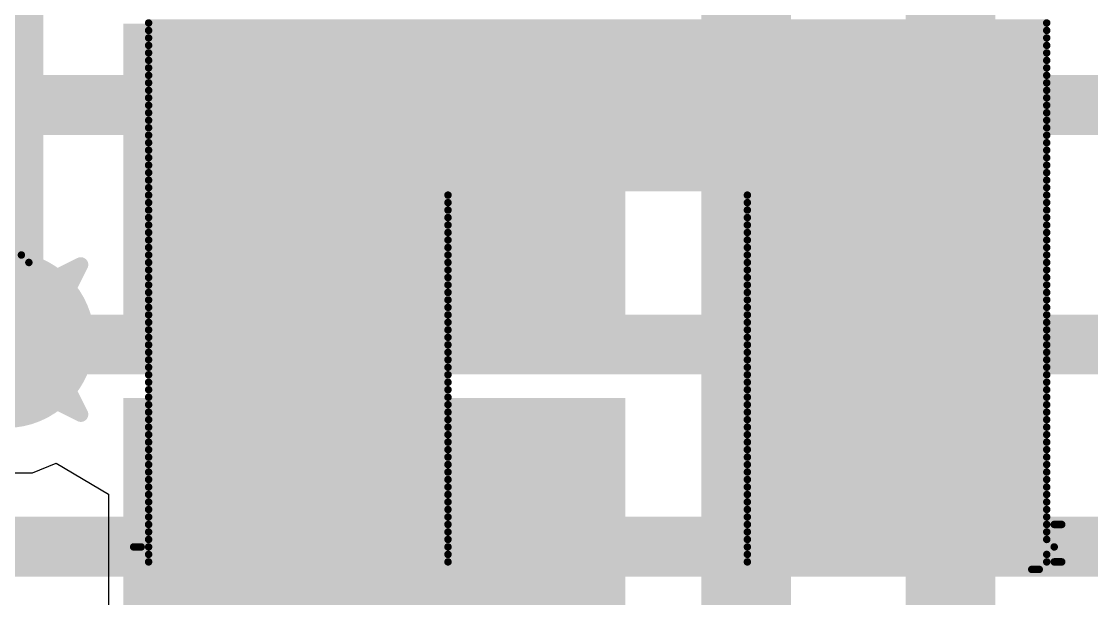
# Model space of a CAD drawing. Header units: inches. Extents: x -5 to 247, y -53 to 67.
# Drawn here: x 22.413 to 26.045, y -18.846 to -16.887 of the extents above; entities that cross this region are included whole.
import ezdxf

# ---------------------------------------------------------------- set-up
doc = ezdxf.new("R2010")
doc.units = ezdxf.units.IN
for name, color, linetype in [('Bottom Layer', 5, 'Continuous'), ('Bottom Overlay', 54, 'Continuous'), ('Drill Drawing', 1, 'Continuous'), ('Top Layer', 1, 'Continuous'), ('Top Paste', 8, 'Continuous'), ('Top Solder', 216, 'Continuous'), ('Via Holes', 16, 'Continuous')]:
    doc.layers.add(name, color=color, linetype=linetype)

# ---------------------------------------------------------------- blocks, each defined once
blk = doc.blocks.new('38_SMD_M______72')
at = {"layer": 'Top Layer'}
for points in [[(0.19, -9.63), (0.19, -8.13), (1.09, -8.13), (1.09, -9.63)], [(1.46, -9.63), (1.46, -8.13), (2.36, -8.13), (2.36, -9.63)]]:
    blk.add_hatch(color=1, dxfattribs=at).paths.add_polyline_path(points)
at = {"layer": 'Top Paste'}
for points in [[(0.19, -9.63), (0.19, -8.13), (1.09, -8.13), (1.09, -9.63)], [(1.46, -9.63), (1.46, -8.13), (2.36, -8.13), (2.36, -9.63)]]:
    blk.add_hatch(color=8, dxfattribs=at).paths.add_polyline_path(points)
at = {"layer": 'Top Solder'}
for points in [[(0.0884, -9.7316), (0.0884, -8.0284), (1.1916, -8.0284), (1.1916, -9.7316)], [(1.3584, -9.7316), (1.3584, -8.0284), (2.4616, -8.0284), (2.4616, -9.7316)]]:
    blk.add_hatch(color=216, dxfattribs=at).paths.add_polyline_path(points)

msp = doc.modelspace()

# ---------------------------------------------------------------- hatches: boundary and pattern name
at = {"layer": 'Bottom Layer'}
h = msp.add_hatch(color=5, dxfattribs=at)
edge = h.paths.add_edge_path()
edge.add_arc((22.3607, -17.9665), 0.3, 0, 360)
at = {"layer": 'Top Layer'}
h = msp.add_hatch(color=1, dxfattribs=at)
edge = h.paths.add_edge_path()
edge.add_arc((22.3607, -17.9665), 0.3, 0, 360)
at = {"layer": 'Via Holes'}
h = msp.add_hatch(color=7, dxfattribs=at)
edge = h.paths.add_edge_path()
edge.add_arc((22.3607, -17.9665), 0.15, 0, 360)

# ---------------------------------------------------------------- linework, layer by layer
at = {"layer": 'Bottom Layer'}
for points in [[(21.2598, -17.1707, 0.2032, 0.2032, 0), (26.9503, -17.1707, 0.2032, 0.2032, 0)], [(22.3607, -17.9665, 0.2032, 0.2032, 0), (22.3774, -17.9832, 0.2032, 0.2032, 0)], [(22.3774, -17.9832, 0.2032, 0.2032, 0), (27.0817, -17.9832, 0.2032, 0.2032, 0)], [(20.8785, -18.669, 0.2032, 0.2032, 0), (27.3733, -18.669, 0.2032, 0.2032, 0)]]:
    msp.add_lwpolyline(points, format="xyseb", dxfattribs=at)
for points in [[(22.3099, -17.9665, 0.1016, 0.1016, 1), (22.4115, -17.9665, 0.1016, 0.1016, 1)], [(22.3266, -17.9832, 0.1016, 0.1016, 1), (22.4282, -17.9832, 0.1016, 0.1016, 1)], [(22.3266, -17.9832, 0.1016, 0.1016, 1), (22.4282, -17.9832, 0.1016, 0.1016, 1)]]:
    msp.add_lwpolyline(points, format="xyseb", close=True, dxfattribs=at)
at = {"layer": 'Bottom Overlay'}
for points in [[(22.8449, -16.8922, 0.0254, 0.0254, 0), (25.8929, -16.8922, 0.0254, 0.0254, 0)], [(22.8449, -16.9176, 0.0254, 0.0254, 0), (25.8929, -16.9176, 0.0254, 0.0254, 0)], [(22.8449, -16.943, 0.0254, 0.0254, 0), (25.8929, -16.943, 0.0254, 0.0254, 0)], [(22.8449, -16.9684, 0.0254, 0.0254, 0), (25.8929, -16.9684, 0.0254, 0.0254, 0)], [(22.8449, -16.9938, 0.0254, 0.0254, 0), (25.8929, -16.9938, 0.0254, 0.0254, 0)], [(22.8449, -17.0192, 0.0254, 0.0254, 0), (25.8929, -17.0192, 0.0254, 0.0254, 0)], [(22.8449, -17.0446, 0.0254, 0.0254, 0), (25.8929, -17.0446, 0.0254, 0.0254, 0)], [(22.8449, -17.07, 0.0254, 0.0254, 0), (25.8929, -17.07, 0.0254, 0.0254, 0)], [(22.8449, -17.0954, 0.0254, 0.0254, 0), (25.8929, -17.0954, 0.0254, 0.0254, 0)], [(22.8449, -17.1208, 0.0254, 0.0254, 0), (25.8929, -17.1208, 0.0254, 0.0254, 0)], [(22.8449, -17.1462, 0.0254, 0.0254, 0), (25.8929, -17.1462, 0.0254, 0.0254, 0)], [(22.8449, -17.1716, 0.0254, 0.0254, 0), (25.8929, -17.1716, 0.0254, 0.0254, 0)], [(22.8449, -17.197, 0.0254, 0.0254, 0), (25.8929, -17.197, 0.0254, 0.0254, 0)], [(22.8449, -17.2224, 0.0254, 0.0254, 0), (25.8929, -17.2224, 0.0254, 0.0254, 0)], [(22.8449, -17.2478, 0.0254, 0.0254, 0), (25.8929, -17.2478, 0.0254, 0.0254, 0)], [(22.8449, -17.2732, 0.0254, 0.0254, 0), (25.8929, -17.2732, 0.0254, 0.0254, 0)], [(22.8449, -17.2986, 0.0254, 0.0254, 0), (25.8929, -17.2986, 0.0254, 0.0254, 0)], [(22.8449, -17.324, 0.0254, 0.0254, 0), (25.8929, -17.324, 0.0254, 0.0254, 0)], [(22.8449, -17.3494, 0.0254, 0.0254, 0), (25.8929, -17.3494, 0.0254, 0.0254, 0)], [(22.8449, -17.3748, 0.0254, 0.0254, 0), (25.8929, -17.3748, 0.0254, 0.0254, 0)], [(22.8449, -17.4002, 0.0254, 0.0254, 0), (25.8929, -17.4002, 0.0254, 0.0254, 0)], [(22.8449, -17.4256, 0.0254, 0.0254, 0), (25.8929, -17.4256, 0.0254, 0.0254, 0)], [(22.8449, -17.451, 0.0254, 0.0254, 0), (25.8929, -17.451, 0.0254, 0.0254, 0)], [(22.8449, -17.4764, 0.0254, 0.0254, 0), (23.8609, -17.4764, 0.0254, 0.0254, 0)], [(24.8769, -17.4764, 0.0254, 0.0254, 0), (25.8929, -17.4764, 0.0254, 0.0254, 0)], [(22.8449, -17.5018, 0.0254, 0.0254, 0), (23.8609, -17.5018, 0.0254, 0.0254, 0)], [(24.8769, -17.5018, 0.0254, 0.0254, 0), (25.8929, -17.5018, 0.0254, 0.0254, 0)], [(22.8449, -17.5272, 0.0254, 0.0254, 0), (23.8609, -17.5272, 0.0254, 0.0254, 0)], [(22.8449, -17.5526, 0.0254, 0.0254, 0), (23.8609, -17.5526, 0.0254, 0.0254, 0)], [(24.8769, -17.5272, 0.0254, 0.0254, 0), (25.8929, -17.5272, 0.0254, 0.0254, 0)], [(24.8769, -17.5526, 0.0254, 0.0254, 0), (25.8929, -17.5526, 0.0254, 0.0254, 0)], [(22.8449, -17.578, 0.0254, 0.0254, 0), (23.8609, -17.578, 0.0254, 0.0254, 0)], [(24.8769, -17.578, 0.0254, 0.0254, 0), (25.8929, -17.578, 0.0254, 0.0254, 0)], [(22.8449, -17.6034, 0.0254, 0.0254, 0), (23.8609, -17.6034, 0.0254, 0.0254, 0)], [(24.8769, -17.6034, 0.0254, 0.0254, 0), (25.8929, -17.6034, 0.0254, 0.0254, 0)], [(22.8449, -17.6288, 0.0254, 0.0254, 0), (23.8609, -17.6288, 0.0254, 0.0254, 0)], [(22.8449, -17.6542, 0.0254, 0.0254, 0), (23.8609, -17.6542, 0.0254, 0.0254, 0)], [(24.8769, -17.6288, 0.0254, 0.0254, 0), (25.8929, -17.6288, 0.0254, 0.0254, 0)], [(24.8769, -17.6542, 0.0254, 0.0254, 0), (25.8929, -17.6542, 0.0254, 0.0254, 0)], [(21.4479, -17.6796, 0.0254, 0.0254, 0), (22.4131, -17.6796, 0.0254, 0.0254, 0)], [(22.8449, -17.6796, 0.0254, 0.0254, 0), (23.8609, -17.6796, 0.0254, 0.0254, 0)], [(24.8769, -17.6796, 0.0254, 0.0254, 0), (25.8929, -17.6796, 0.0254, 0.0254, 0)], [(21.4479, -17.705, 0.0254, 0.0254, 0), (22.4385, -17.705, 0.0254, 0.0254, 0)], [(22.8449, -17.705, 0.0254, 0.0254, 0), (23.8609, -17.705, 0.0254, 0.0254, 0)], [(22.8449, -17.7304, 0.0254, 0.0254, 0), (23.8609, -17.7304, 0.0254, 0.0254, 0)], [(24.8769, -17.705, 0.0254, 0.0254, 0), (25.8929, -17.705, 0.0254, 0.0254, 0)], [(24.8769, -17.7304, 0.0254, 0.0254, 0), (25.8929, -17.7304, 0.0254, 0.0254, 0)], [(22.8449, -17.7558, 0.0254, 0.0254, 0), (23.8609, -17.7558, 0.0254, 0.0254, 0)], [(24.8769, -17.7558, 0.0254, 0.0254, 0), (25.8929, -17.7558, 0.0254, 0.0254, 0)], [(22.8449, -17.7812, 0.0254, 0.0254, 0), (23.8609, -17.7812, 0.0254, 0.0254, 0)], [(22.8449, -17.8066, 0.0254, 0.0254, 0), (23.8609, -17.8066, 0.0254, 0.0254, 0)], [(24.8769, -17.7812, 0.0254, 0.0254, 0), (25.8929, -17.7812, 0.0254, 0.0254, 0)], [(24.8769, -17.8066, 0.0254, 0.0254, 0), (25.8929, -17.8066, 0.0254, 0.0254, 0)], [(22.8449, -17.832, 0.0254, 0.0254, 0), (23.8609, -17.832, 0.0254, 0.0254, 0)], [(24.8769, -17.832, 0.0254, 0.0254, 0), (25.8929, -17.832, 0.0254, 0.0254, 0)], [(22.8449, -17.8574, 0.0254, 0.0254, 0), (23.8609, -17.8574, 0.0254, 0.0254, 0)], [(24.8769, -17.8574, 0.0254, 0.0254, 0), (25.8929, -17.8574, 0.0254, 0.0254, 0)], [(22.8449, -17.8828, 0.0254, 0.0254, 0), (23.8609, -17.8828, 0.0254, 0.0254, 0)], [(22.8449, -17.9082, 0.0254, 0.0254, 0), (23.8609, -17.9082, 0.0254, 0.0254, 0)], [(24.8769, -17.8828, 0.0254, 0.0254, 0), (25.8929, -17.8828, 0.0254, 0.0254, 0)], [(24.8769, -17.9082, 0.0254, 0.0254, 0), (25.8929, -17.9082, 0.0254, 0.0254, 0)], [(22.8449, -17.9336, 0.0254, 0.0254, 0), (23.8609, -17.9336, 0.0254, 0.0254, 0)], [(24.8769, -17.9336, 0.0254, 0.0254, 0), (25.8929, -17.9336, 0.0254, 0.0254, 0)], [(22.8449, -17.959, 0.0254, 0.0254, 0), (23.8609, -17.959, 0.0254, 0.0254, 0)], [(22.8449, -17.9844, 0.0254, 0.0254, 0), (23.8609, -17.9844, 0.0254, 0.0254, 0)], [(24.8769, -17.959, 0.0254, 0.0254, 0), (25.8929, -17.959, 0.0254, 0.0254, 0)], [(24.8769, -17.9844, 0.0254, 0.0254, 0), (25.8929, -17.9844, 0.0254, 0.0254, 0)], [(22.8449, -18.0098, 0.0254, 0.0254, 0), (23.8609, -18.0098, 0.0254, 0.0254, 0)], [(24.8769, -18.0098, 0.0254, 0.0254, 0), (25.8929, -18.0098, 0.0254, 0.0254, 0)], [(22.8449, -18.0352, 0.0254, 0.0254, 0), (23.8609, -18.0352, 0.0254, 0.0254, 0)], [(22.8449, -18.0606, 0.0254, 0.0254, 0), (23.8609, -18.0606, 0.0254, 0.0254, 0)], [(24.8769, -18.0352, 0.0254, 0.0254, 0), (25.8929, -18.0352, 0.0254, 0.0254, 0)], [(24.8769, -18.0606, 0.0254, 0.0254, 0), (25.8929, -18.0606, 0.0254, 0.0254, 0)], [(22.8449, -18.086, 0.0254, 0.0254, 0), (23.8609, -18.086, 0.0254, 0.0254, 0)], [(24.8769, -18.086, 0.0254, 0.0254, 0), (25.8929, -18.086, 0.0254, 0.0254, 0)], [(22.8449, -18.1114, 0.0254, 0.0254, 0), (23.8609, -18.1114, 0.0254, 0.0254, 0)], [(24.8769, -18.1114, 0.0254, 0.0254, 0), (25.8929, -18.1114, 0.0254, 0.0254, 0)], [(22.8449, -18.1368, 0.0254, 0.0254, 0), (23.8609, -18.1368, 0.0254, 0.0254, 0)], [(22.8449, -18.1622, 0.0254, 0.0254, 0), (23.8609, -18.1622, 0.0254, 0.0254, 0)], [(24.8769, -18.1368, 0.0254, 0.0254, 0), (25.8929, -18.1368, 0.0254, 0.0254, 0)], [(24.8769, -18.1622, 0.0254, 0.0254, 0), (25.8929, -18.1622, 0.0254, 0.0254, 0)], [(22.8449, -18.1876, 0.0254, 0.0254, 0), (23.8609, -18.1876, 0.0254, 0.0254, 0)], [(24.8769, -18.1876, 0.0254, 0.0254, 0), (25.8929, -18.1876, 0.0254, 0.0254, 0)], [(22.8449, -18.213, 0.0254, 0.0254, 0), (23.8609, -18.213, 0.0254, 0.0254, 0)], [(22.8449, -18.2384, 0.0254, 0.0254, 0), (23.8609, -18.2384, 0.0254, 0.0254, 0)], [(24.8769, -18.213, 0.0254, 0.0254, 0), (25.8929, -18.213, 0.0254, 0.0254, 0)], [(24.8769, -18.2384, 0.0254, 0.0254, 0), (25.8929, -18.2384, 0.0254, 0.0254, 0)], [(22.8449, -18.2638, 0.0254, 0.0254, 0), (23.8609, -18.2638, 0.0254, 0.0254, 0)], [(24.8769, -18.2638, 0.0254, 0.0254, 0), (25.8929, -18.2638, 0.0254, 0.0254, 0)], [(22.8449, -18.2892, 0.0254, 0.0254, 0), (23.8609, -18.2892, 0.0254, 0.0254, 0)], [(22.8449, -18.3146, 0.0254, 0.0254, 0), (23.8609, -18.3146, 0.0254, 0.0254, 0)], [(24.8769, -18.2892, 0.0254, 0.0254, 0), (25.8929, -18.2892, 0.0254, 0.0254, 0)], [(24.8769, -18.3146, 0.0254, 0.0254, 0), (25.8929, -18.3146, 0.0254, 0.0254, 0)], [(22.8449, -18.34, 0.0254, 0.0254, 0), (23.8609, -18.34, 0.0254, 0.0254, 0)], [(24.8769, -18.34, 0.0254, 0.0254, 0), (25.8929, -18.34, 0.0254, 0.0254, 0)], [(22.8449, -18.3654, 0.0254, 0.0254, 0), (23.8609, -18.3654, 0.0254, 0.0254, 0)], [(22.8449, -18.3908, 0.0254, 0.0254, 0), (23.8609, -18.3908, 0.0254, 0.0254, 0)], [(24.8769, -18.3654, 0.0254, 0.0254, 0), (25.8929, -18.3654, 0.0254, 0.0254, 0)], [(24.8769, -18.3908, 0.0254, 0.0254, 0), (25.8929, -18.3908, 0.0254, 0.0254, 0)], [(22.8449, -18.4162, 0.0254, 0.0254, 0), (23.8609, -18.4162, 0.0254, 0.0254, 0)], [(24.8769, -18.4162, 0.0254, 0.0254, 0), (25.8929, -18.4162, 0.0254, 0.0254, 0)], [(22.8449, -18.4416, 0.0254, 0.0254, 0), (23.8609, -18.4416, 0.0254, 0.0254, 0)], [(24.8769, -18.4416, 0.0254, 0.0254, 0), (25.8929, -18.4416, 0.0254, 0.0254, 0)], [(22.8449, -18.467, 0.0254, 0.0254, 0), (23.8609, -18.467, 0.0254, 0.0254, 0)], [(22.8449, -18.4924, 0.0254, 0.0254, 0), (23.8609, -18.4924, 0.0254, 0.0254, 0)], [(24.8769, -18.467, 0.0254, 0.0254, 0), (25.8929, -18.467, 0.0254, 0.0254, 0)], [(24.8769, -18.4924, 0.0254, 0.0254, 0), (25.8929, -18.4924, 0.0254, 0.0254, 0)], [(22.8449, -18.5178, 0.0254, 0.0254, 0), (23.8609, -18.5178, 0.0254, 0.0254, 0)], [(24.8769, -18.5178, 0.0254, 0.0254, 0), (25.8929, -18.5178, 0.0254, 0.0254, 0)], [(22.8449, -18.5432, 0.0254, 0.0254, 0), (23.8609, -18.5432, 0.0254, 0.0254, 0)], [(22.8449, -18.5686, 0.0254, 0.0254, 0), (23.8609, -18.5686, 0.0254, 0.0254, 0)], [(24.8769, -18.5432, 0.0254, 0.0254, 0), (25.8929, -18.5432, 0.0254, 0.0254, 0)], [(24.8769, -18.5686, 0.0254, 0.0254, 0), (25.8929, -18.5686, 0.0254, 0.0254, 0)], [(22.8449, -18.594, 0.0254, 0.0254, 0), (23.8609, -18.594, 0.0254, 0.0254, 0)], [(24.8769, -18.594, 0.0254, 0.0254, 0), (25.8929, -18.594, 0.0254, 0.0254, 0)], [(25.9183, -18.594, 0.0254, 0.0254, 0), (25.9437, -18.594, 0.0254, 0.0254, 0)], [(22.8449, -18.6194, 0.0254, 0.0254, 0), (23.8609, -18.6194, 0.0254, 0.0254, 0)], [(22.8449, -18.6448, 0.0254, 0.0254, 0), (23.8609, -18.6448, 0.0254, 0.0254, 0)], [(24.8769, -18.6194, 0.0254, 0.0254, 0), (25.8929, -18.6194, 0.0254, 0.0254, 0)], [(24.8769, -18.6448, 0.0254, 0.0254, 0), (25.8929, -18.6448, 0.0254, 0.0254, 0)], [(22.7941, -18.6702, 0.0254, 0.0254, 0), (22.8195, -18.6702, 0.0254, 0.0254, 0)], [(22.8449, -18.6702, 0.0254, 0.0254, 0), (23.8609, -18.6702, 0.0254, 0.0254, 0)], [(24.8769, -18.6702, 0.0254, 0.0254, 0), (25.9183, -18.6702, 0.0254, 0.0254, 0)], [(22.8449, -18.6956, 0.0254, 0.0254, 0), (23.8609, -18.6956, 0.0254, 0.0254, 0)], [(24.8769, -18.6956, 0.0254, 0.0254, 0), (25.8929, -18.6956, 0.0254, 0.0254, 0)], [(22.8449, -18.721, 0.0254, 0.0254, 0), (23.8609, -18.721, 0.0254, 0.0254, 0)], [(24.8769, -18.721, 0.0254, 0.0254, 0), (25.8929, -18.721, 0.0254, 0.0254, 0)], [(25.8421, -18.7464, 0.0254, 0.0254, 0), (25.8675, -18.7464, 0.0254, 0.0254, 0)], [(25.9183, -18.721, 0.0254, 0.0254, 0), (25.9437, -18.721, 0.0254, 0.0254, 0)]]:
    msp.add_lwpolyline(points, format="xyseb", dxfattribs=at)
for points in [[(22.8385, -16.8922, 0.0127, 0.0127, 1), (22.8512, -16.8922, 0.0127, 0.0127, 1)], [(25.8865, -16.8922, 0.0127, 0.0127, 1), (25.8992, -16.8922, 0.0127, 0.0127, 1)], [(22.8385, -16.9176, 0.0127, 0.0127, 1), (22.8512, -16.9176, 0.0127, 0.0127, 1)], [(25.8865, -16.9176, 0.0127, 0.0127, 1), (25.8992, -16.9176, 0.0127, 0.0127, 1)], [(22.8385, -16.943, 0.0127, 0.0127, 1), (22.8512, -16.943, 0.0127, 0.0127, 1)], [(22.8385, -16.9684, 0.0127, 0.0127, 1), (22.8512, -16.9684, 0.0127, 0.0127, 1)], [(25.8865, -16.943, 0.0127, 0.0127, 1), (25.8992, -16.943, 0.0127, 0.0127, 1)], [(25.8865, -16.9684, 0.0127, 0.0127, 1), (25.8992, -16.9684, 0.0127, 0.0127, 1)], [(22.8385, -16.9938, 0.0127, 0.0127, 1), (22.8512, -16.9938, 0.0127, 0.0127, 1)], [(25.8865, -16.9938, 0.0127, 0.0127, 1), (25.8992, -16.9938, 0.0127, 0.0127, 1)], [(22.8385, -17.0192, 0.0127, 0.0127, 1), (22.8512, -17.0192, 0.0127, 0.0127, 1)], [(22.8385, -17.0446, 0.0127, 0.0127, 1), (22.8512, -17.0446, 0.0127, 0.0127, 1)], [(25.8865, -17.0192, 0.0127, 0.0127, 1), (25.8992, -17.0192, 0.0127, 0.0127, 1)], [(25.8865, -17.0446, 0.0127, 0.0127, 1), (25.8992, -17.0446, 0.0127, 0.0127, 1)], [(22.8385, -17.07, 0.0127, 0.0127, 1), (22.8512, -17.07, 0.0127, 0.0127, 1)], [(25.8865, -17.07, 0.0127, 0.0127, 1), (25.8992, -17.07, 0.0127, 0.0127, 1)], [(22.8385, -17.0954, 0.0127, 0.0127, 1), (22.8512, -17.0954, 0.0127, 0.0127, 1)], [(25.8865, -17.0954, 0.0127, 0.0127, 1), (25.8992, -17.0954, 0.0127, 0.0127, 1)], [(22.8385, -17.1208, 0.0127, 0.0127, 1), (22.8512, -17.1208, 0.0127, 0.0127, 1)], [(22.8385, -17.1462, 0.0127, 0.0127, 1), (22.8512, -17.1462, 0.0127, 0.0127, 1)], [(25.8865, -17.1208, 0.0127, 0.0127, 1), (25.8992, -17.1208, 0.0127, 0.0127, 1)], [(25.8865, -17.1462, 0.0127, 0.0127, 1), (25.8992, -17.1462, 0.0127, 0.0127, 1)], [(22.8385, -17.1716, 0.0127, 0.0127, 1), (22.8512, -17.1716, 0.0127, 0.0127, 1)], [(25.8865, -17.1716, 0.0127, 0.0127, 1), (25.8992, -17.1716, 0.0127, 0.0127, 1)], [(22.8385, -17.197, 0.0127, 0.0127, 1), (22.8512, -17.197, 0.0127, 0.0127, 1)], [(22.8385, -17.2224, 0.0127, 0.0127, 1), (22.8512, -17.2224, 0.0127, 0.0127, 1)], [(25.8865, -17.197, 0.0127, 0.0127, 1), (25.8992, -17.197, 0.0127, 0.0127, 1)], [(25.8865, -17.2224, 0.0127, 0.0127, 1), (25.8992, -17.2224, 0.0127, 0.0127, 1)], [(22.8385, -17.2478, 0.0127, 0.0127, 1), (22.8512, -17.2478, 0.0127, 0.0127, 1)], [(25.8865, -17.2478, 0.0127, 0.0127, 1), (25.8992, -17.2478, 0.0127, 0.0127, 1)], [(22.8385, -17.2732, 0.0127, 0.0127, 1), (22.8512, -17.2732, 0.0127, 0.0127, 1)], [(22.8385, -17.2986, 0.0127, 0.0127, 1), (22.8512, -17.2986, 0.0127, 0.0127, 1)], [(25.8865, -17.2732, 0.0127, 0.0127, 1), (25.8992, -17.2732, 0.0127, 0.0127, 1)], [(25.8865, -17.2986, 0.0127, 0.0127, 1), (25.8992, -17.2986, 0.0127, 0.0127, 1)], [(22.8385, -17.324, 0.0127, 0.0127, 1), (22.8512, -17.324, 0.0127, 0.0127, 1)], [(25.8865, -17.324, 0.0127, 0.0127, 1), (25.8992, -17.324, 0.0127, 0.0127, 1)], [(22.8385, -17.3494, 0.0127, 0.0127, 1), (22.8512, -17.3494, 0.0127, 0.0127, 1)], [(25.8865, -17.3494, 0.0127, 0.0127, 1), (25.8992, -17.3494, 0.0127, 0.0127, 1)], [(22.8385, -17.3748, 0.0127, 0.0127, 1), (22.8512, -17.3748, 0.0127, 0.0127, 1)], [(22.8385, -17.4002, 0.0127, 0.0127, 1), (22.8512, -17.4002, 0.0127, 0.0127, 1)], [(25.8865, -17.3748, 0.0127, 0.0127, 1), (25.8992, -17.3748, 0.0127, 0.0127, 1)], [(25.8865, -17.4002, 0.0127, 0.0127, 1), (25.8992, -17.4002, 0.0127, 0.0127, 1)], [(22.8385, -17.4256, 0.0127, 0.0127, 1), (22.8512, -17.4256, 0.0127, 0.0127, 1)], [(25.8865, -17.4256, 0.0127, 0.0127, 1), (25.8992, -17.4256, 0.0127, 0.0127, 1)], [(22.8385, -17.451, 0.0127, 0.0127, 1), (22.8512, -17.451, 0.0127, 0.0127, 1)], [(22.8385, -17.4764, 0.0127, 0.0127, 1), (22.8512, -17.4764, 0.0127, 0.0127, 1)], [(23.8545, -17.4764, 0.0127, 0.0127, 1), (23.8672, -17.4764, 0.0127, 0.0127, 1)], [(24.8705, -17.4764, 0.0127, 0.0127, 1), (24.8832, -17.4764, 0.0127, 0.0127, 1)], [(25.8865, -17.451, 0.0127, 0.0127, 1), (25.8992, -17.451, 0.0127, 0.0127, 1)], [(25.8865, -17.4764, 0.0127, 0.0127, 1), (25.8992, -17.4764, 0.0127, 0.0127, 1)], [(22.8385, -17.5018, 0.0127, 0.0127, 1), (22.8512, -17.5018, 0.0127, 0.0127, 1)], [(23.8545, -17.5018, 0.0127, 0.0127, 1), (23.8672, -17.5018, 0.0127, 0.0127, 1)], [(24.8705, -17.5018, 0.0127, 0.0127, 1), (24.8832, -17.5018, 0.0127, 0.0127, 1)], [(25.8865, -17.5018, 0.0127, 0.0127, 1), (25.8992, -17.5018, 0.0127, 0.0127, 1)], [(22.8385, -17.5272, 0.0127, 0.0127, 1), (22.8512, -17.5272, 0.0127, 0.0127, 1)], [(22.8385, -17.5526, 0.0127, 0.0127, 1), (22.8512, -17.5526, 0.0127, 0.0127, 1)], [(23.8545, -17.5272, 0.0127, 0.0127, 1), (23.8672, -17.5272, 0.0127, 0.0127, 1)], [(23.8545, -17.5526, 0.0127, 0.0127, 1), (23.8672, -17.5526, 0.0127, 0.0127, 1)], [(24.8705, -17.5272, 0.0127, 0.0127, 1), (24.8832, -17.5272, 0.0127, 0.0127, 1)], [(24.8705, -17.5526, 0.0127, 0.0127, 1), (24.8832, -17.5526, 0.0127, 0.0127, 1)], [(25.8865, -17.5272, 0.0127, 0.0127, 1), (25.8992, -17.5272, 0.0127, 0.0127, 1)], [(25.8865, -17.5526, 0.0127, 0.0127, 1), (25.8992, -17.5526, 0.0127, 0.0127, 1)], [(22.8385, -17.578, 0.0127, 0.0127, 1), (22.8512, -17.578, 0.0127, 0.0127, 1)], [(23.8545, -17.578, 0.0127, 0.0127, 1), (23.8672, -17.578, 0.0127, 0.0127, 1)], [(24.8705, -17.578, 0.0127, 0.0127, 1), (24.8832, -17.578, 0.0127, 0.0127, 1)], [(25.8865, -17.578, 0.0127, 0.0127, 1), (25.8992, -17.578, 0.0127, 0.0127, 1)], [(22.8385, -17.6034, 0.0127, 0.0127, 1), (22.8512, -17.6034, 0.0127, 0.0127, 1)], [(23.8545, -17.6034, 0.0127, 0.0127, 1), (23.8672, -17.6034, 0.0127, 0.0127, 1)], [(24.8705, -17.6034, 0.0127, 0.0127, 1), (24.8832, -17.6034, 0.0127, 0.0127, 1)], [(25.8865, -17.6034, 0.0127, 0.0127, 1), (25.8992, -17.6034, 0.0127, 0.0127, 1)], [(22.8385, -17.6288, 0.0127, 0.0127, 1), (22.8512, -17.6288, 0.0127, 0.0127, 1)], [(22.8385, -17.6542, 0.0127, 0.0127, 1), (22.8512, -17.6542, 0.0127, 0.0127, 1)], [(23.8545, -17.6288, 0.0127, 0.0127, 1), (23.8672, -17.6288, 0.0127, 0.0127, 1)], [(23.8545, -17.6542, 0.0127, 0.0127, 1), (23.8672, -17.6542, 0.0127, 0.0127, 1)], [(24.8705, -17.6288, 0.0127, 0.0127, 1), (24.8832, -17.6288, 0.0127, 0.0127, 1)], [(24.8705, -17.6542, 0.0127, 0.0127, 1), (24.8832, -17.6542, 0.0127, 0.0127, 1)], [(25.8865, -17.6288, 0.0127, 0.0127, 1), (25.8992, -17.6288, 0.0127, 0.0127, 1)], [(25.8865, -17.6542, 0.0127, 0.0127, 1), (25.8992, -17.6542, 0.0127, 0.0127, 1)], [(22.4067, -17.6796, 0.0127, 0.0127, 1), (22.4194, -17.6796, 0.0127, 0.0127, 1)], [(22.8385, -17.6796, 0.0127, 0.0127, 1), (22.8512, -17.6796, 0.0127, 0.0127, 1)], [(23.8545, -17.6796, 0.0127, 0.0127, 1), (23.8672, -17.6796, 0.0127, 0.0127, 1)], [(24.8705, -17.6796, 0.0127, 0.0127, 1), (24.8832, -17.6796, 0.0127, 0.0127, 1)], [(25.8865, -17.6796, 0.0127, 0.0127, 1), (25.8992, -17.6796, 0.0127, 0.0127, 1)], [(22.4321, -17.705, 0.0127, 0.0127, 1), (22.4448, -17.705, 0.0127, 0.0127, 1)], [(22.8385, -17.705, 0.0127, 0.0127, 1), (22.8512, -17.705, 0.0127, 0.0127, 1)], [(22.8385, -17.7304, 0.0127, 0.0127, 1), (22.8512, -17.7304, 0.0127, 0.0127, 1)], [(23.8545, -17.705, 0.0127, 0.0127, 1), (23.8672, -17.705, 0.0127, 0.0127, 1)], [(23.8545, -17.7304, 0.0127, 0.0127, 1), (23.8672, -17.7304, 0.0127, 0.0127, 1)], [(24.8705, -17.705, 0.0127, 0.0127, 1), (24.8832, -17.705, 0.0127, 0.0127, 1)], [(24.8705, -17.7304, 0.0127, 0.0127, 1), (24.8832, -17.7304, 0.0127, 0.0127, 1)], [(25.8865, -17.705, 0.0127, 0.0127, 1), (25.8992, -17.705, 0.0127, 0.0127, 1)], [(25.8865, -17.7304, 0.0127, 0.0127, 1), (25.8992, -17.7304, 0.0127, 0.0127, 1)], [(22.8385, -17.7558, 0.0127, 0.0127, 1), (22.8512, -17.7558, 0.0127, 0.0127, 1)], [(23.8545, -17.7558, 0.0127, 0.0127, 1), (23.8672, -17.7558, 0.0127, 0.0127, 1)], [(24.8705, -17.7558, 0.0127, 0.0127, 1), (24.8832, -17.7558, 0.0127, 0.0127, 1)], [(25.8865, -17.7558, 0.0127, 0.0127, 1), (25.8992, -17.7558, 0.0127, 0.0127, 1)], [(22.8385, -17.7812, 0.0127, 0.0127, 1), (22.8512, -17.7812, 0.0127, 0.0127, 1)], [(22.8385, -17.8066, 0.0127, 0.0127, 1), (22.8512, -17.8066, 0.0127, 0.0127, 1)], [(23.8545, -17.7812, 0.0127, 0.0127, 1), (23.8672, -17.7812, 0.0127, 0.0127, 1)], [(23.8545, -17.8066, 0.0127, 0.0127, 1), (23.8672, -17.8066, 0.0127, 0.0127, 1)], [(24.8705, -17.7812, 0.0127, 0.0127, 1), (24.8832, -17.7812, 0.0127, 0.0127, 1)], [(24.8705, -17.8066, 0.0127, 0.0127, 1), (24.8832, -17.8066, 0.0127, 0.0127, 1)], [(25.8865, -17.7812, 0.0127, 0.0127, 1), (25.8992, -17.7812, 0.0127, 0.0127, 1)], [(25.8865, -17.8066, 0.0127, 0.0127, 1), (25.8992, -17.8066, 0.0127, 0.0127, 1)], [(22.8385, -17.832, 0.0127, 0.0127, 1), (22.8512, -17.832, 0.0127, 0.0127, 1)], [(23.8545, -17.832, 0.0127, 0.0127, 1), (23.8672, -17.832, 0.0127, 0.0127, 1)], [(24.8705, -17.832, 0.0127, 0.0127, 1), (24.8832, -17.832, 0.0127, 0.0127, 1)], [(25.8865, -17.832, 0.0127, 0.0127, 1), (25.8992, -17.832, 0.0127, 0.0127, 1)], [(22.8385, -17.8574, 0.0127, 0.0127, 1), (22.8512, -17.8574, 0.0127, 0.0127, 1)], [(23.8545, -17.8574, 0.0127, 0.0127, 1), (23.8672, -17.8574, 0.0127, 0.0127, 1)], [(24.8705, -17.8574, 0.0127, 0.0127, 1), (24.8832, -17.8574, 0.0127, 0.0127, 1)], [(25.8865, -17.8574, 0.0127, 0.0127, 1), (25.8992, -17.8574, 0.0127, 0.0127, 1)], [(22.8385, -17.8828, 0.0127, 0.0127, 1), (22.8512, -17.8828, 0.0127, 0.0127, 1)], [(22.8385, -17.9082, 0.0127, 0.0127, 1), (22.8512, -17.9082, 0.0127, 0.0127, 1)], [(23.8545, -17.8828, 0.0127, 0.0127, 1), (23.8672, -17.8828, 0.0127, 0.0127, 1)], [(23.8545, -17.9082, 0.0127, 0.0127, 1), (23.8672, -17.9082, 0.0127, 0.0127, 1)], [(24.8705, -17.8828, 0.0127, 0.0127, 1), (24.8832, -17.8828, 0.0127, 0.0127, 1)], [(24.8705, -17.9082, 0.0127, 0.0127, 1), (24.8832, -17.9082, 0.0127, 0.0127, 1)], [(25.8865, -17.8828, 0.0127, 0.0127, 1), (25.8992, -17.8828, 0.0127, 0.0127, 1)], [(25.8865, -17.9082, 0.0127, 0.0127, 1), (25.8992, -17.9082, 0.0127, 0.0127, 1)], [(22.8385, -17.9336, 0.0127, 0.0127, 1), (22.8512, -17.9336, 0.0127, 0.0127, 1)], [(23.8545, -17.9336, 0.0127, 0.0127, 1), (23.8672, -17.9336, 0.0127, 0.0127, 1)], [(24.8705, -17.9336, 0.0127, 0.0127, 1), (24.8832, -17.9336, 0.0127, 0.0127, 1)], [(25.8865, -17.9336, 0.0127, 0.0127, 1), (25.8992, -17.9336, 0.0127, 0.0127, 1)], [(22.8385, -17.959, 0.0127, 0.0127, 1), (22.8512, -17.959, 0.0127, 0.0127, 1)], [(22.8385, -17.9844, 0.0127, 0.0127, 1), (22.8512, -17.9844, 0.0127, 0.0127, 1)], [(23.8545, -17.959, 0.0127, 0.0127, 1), (23.8672, -17.959, 0.0127, 0.0127, 1)], [(23.8545, -17.9844, 0.0127, 0.0127, 1), (23.8672, -17.9844, 0.0127, 0.0127, 1)], [(24.8705, -17.959, 0.0127, 0.0127, 1), (24.8832, -17.959, 0.0127, 0.0127, 1)], [(24.8705, -17.9844, 0.0127, 0.0127, 1), (24.8832, -17.9844, 0.0127, 0.0127, 1)], [(25.8865, -17.959, 0.0127, 0.0127, 1), (25.8992, -17.959, 0.0127, 0.0127, 1)], [(25.8865, -17.9844, 0.0127, 0.0127, 1), (25.8992, -17.9844, 0.0127, 0.0127, 1)], [(22.8385, -18.0098, 0.0127, 0.0127, 1), (22.8512, -18.0098, 0.0127, 0.0127, 1)], [(23.8545, -18.0098, 0.0127, 0.0127, 1), (23.8672, -18.0098, 0.0127, 0.0127, 1)], [(24.8705, -18.0098, 0.0127, 0.0127, 1), (24.8832, -18.0098, 0.0127, 0.0127, 1)], [(25.8865, -18.0098, 0.0127, 0.0127, 1), (25.8992, -18.0098, 0.0127, 0.0127, 1)], [(22.8385, -18.0352, 0.0127, 0.0127, 1), (22.8512, -18.0352, 0.0127, 0.0127, 1)], [(22.8385, -18.0606, 0.0127, 0.0127, 1), (22.8512, -18.0606, 0.0127, 0.0127, 1)], [(23.8545, -18.0352, 0.0127, 0.0127, 1), (23.8672, -18.0352, 0.0127, 0.0127, 1)], [(23.8545, -18.0606, 0.0127, 0.0127, 1), (23.8672, -18.0606, 0.0127, 0.0127, 1)], [(24.8705, -18.0352, 0.0127, 0.0127, 1), (24.8832, -18.0352, 0.0127, 0.0127, 1)], [(24.8705, -18.0606, 0.0127, 0.0127, 1), (24.8832, -18.0606, 0.0127, 0.0127, 1)], [(25.8865, -18.0352, 0.0127, 0.0127, 1), (25.8992, -18.0352, 0.0127, 0.0127, 1)], [(25.8865, -18.0606, 0.0127, 0.0127, 1), (25.8992, -18.0606, 0.0127, 0.0127, 1)], [(22.8385, -18.086, 0.0127, 0.0127, 1), (22.8512, -18.086, 0.0127, 0.0127, 1)], [(23.8545, -18.086, 0.0127, 0.0127, 1), (23.8672, -18.086, 0.0127, 0.0127, 1)], [(24.8705, -18.086, 0.0127, 0.0127, 1), (24.8832, -18.086, 0.0127, 0.0127, 1)], [(25.8865, -18.086, 0.0127, 0.0127, 1), (25.8992, -18.086, 0.0127, 0.0127, 1)], [(22.8385, -18.1114, 0.0127, 0.0127, 1), (22.8512, -18.1114, 0.0127, 0.0127, 1)], [(23.8545, -18.1114, 0.0127, 0.0127, 1), (23.8672, -18.1114, 0.0127, 0.0127, 1)], [(24.8705, -18.1114, 0.0127, 0.0127, 1), (24.8832, -18.1114, 0.0127, 0.0127, 1)], [(25.8865, -18.1114, 0.0127, 0.0127, 1), (25.8992, -18.1114, 0.0127, 0.0127, 1)], [(22.8385, -18.1368, 0.0127, 0.0127, 1), (22.8512, -18.1368, 0.0127, 0.0127, 1)], [(22.8385, -18.1622, 0.0127, 0.0127, 1), (22.8512, -18.1622, 0.0127, 0.0127, 1)], [(23.8545, -18.1368, 0.0127, 0.0127, 1), (23.8672, -18.1368, 0.0127, 0.0127, 1)], [(23.8545, -18.1622, 0.0127, 0.0127, 1), (23.8672, -18.1622, 0.0127, 0.0127, 1)], [(24.8705, -18.1368, 0.0127, 0.0127, 1), (24.8832, -18.1368, 0.0127, 0.0127, 1)], [(24.8705, -18.1622, 0.0127, 0.0127, 1), (24.8832, -18.1622, 0.0127, 0.0127, 1)], [(25.8865, -18.1368, 0.0127, 0.0127, 1), (25.8992, -18.1368, 0.0127, 0.0127, 1)], [(25.8865, -18.1622, 0.0127, 0.0127, 1), (25.8992, -18.1622, 0.0127, 0.0127, 1)], [(22.8385, -18.1876, 0.0127, 0.0127, 1), (22.8512, -18.1876, 0.0127, 0.0127, 1)], [(23.8545, -18.1876, 0.0127, 0.0127, 1), (23.8672, -18.1876, 0.0127, 0.0127, 1)], [(24.8705, -18.1876, 0.0127, 0.0127, 1), (24.8832, -18.1876, 0.0127, 0.0127, 1)], [(25.8865, -18.1876, 0.0127, 0.0127, 1), (25.8992, -18.1876, 0.0127, 0.0127, 1)], [(22.8385, -18.213, 0.0127, 0.0127, 1), (22.8512, -18.213, 0.0127, 0.0127, 1)], [(22.8385, -18.2384, 0.0127, 0.0127, 1), (22.8512, -18.2384, 0.0127, 0.0127, 1)], [(23.8545, -18.213, 0.0127, 0.0127, 1), (23.8672, -18.213, 0.0127, 0.0127, 1)], [(23.8545, -18.2384, 0.0127, 0.0127, 1), (23.8672, -18.2384, 0.0127, 0.0127, 1)], [(24.8705, -18.213, 0.0127, 0.0127, 1), (24.8832, -18.213, 0.0127, 0.0127, 1)], [(24.8705, -18.2384, 0.0127, 0.0127, 1), (24.8832, -18.2384, 0.0127, 0.0127, 1)], [(25.8865, -18.213, 0.0127, 0.0127, 1), (25.8992, -18.213, 0.0127, 0.0127, 1)], [(25.8865, -18.2384, 0.0127, 0.0127, 1), (25.8992, -18.2384, 0.0127, 0.0127, 1)], [(22.8385, -18.2638, 0.0127, 0.0127, 1), (22.8512, -18.2638, 0.0127, 0.0127, 1)], [(23.8545, -18.2638, 0.0127, 0.0127, 1), (23.8672, -18.2638, 0.0127, 0.0127, 1)], [(24.8705, -18.2638, 0.0127, 0.0127, 1), (24.8832, -18.2638, 0.0127, 0.0127, 1)], [(25.8865, -18.2638, 0.0127, 0.0127, 1), (25.8992, -18.2638, 0.0127, 0.0127, 1)], [(22.8385, -18.2892, 0.0127, 0.0127, 1), (22.8512, -18.2892, 0.0127, 0.0127, 1)], [(22.8385, -18.3146, 0.0127, 0.0127, 1), (22.8512, -18.3146, 0.0127, 0.0127, 1)], [(23.8545, -18.2892, 0.0127, 0.0127, 1), (23.8672, -18.2892, 0.0127, 0.0127, 1)], [(23.8545, -18.3146, 0.0127, 0.0127, 1), (23.8672, -18.3146, 0.0127, 0.0127, 1)], [(24.8705, -18.2892, 0.0127, 0.0127, 1), (24.8832, -18.2892, 0.0127, 0.0127, 1)], [(24.8705, -18.3146, 0.0127, 0.0127, 1), (24.8832, -18.3146, 0.0127, 0.0127, 1)], [(25.8865, -18.2892, 0.0127, 0.0127, 1), (25.8992, -18.2892, 0.0127, 0.0127, 1)], [(25.8865, -18.3146, 0.0127, 0.0127, 1), (25.8992, -18.3146, 0.0127, 0.0127, 1)], [(22.8385, -18.34, 0.0127, 0.0127, 1), (22.8512, -18.34, 0.0127, 0.0127, 1)], [(23.8545, -18.34, 0.0127, 0.0127, 1), (23.8672, -18.34, 0.0127, 0.0127, 1)], [(24.8705, -18.34, 0.0127, 0.0127, 1), (24.8832, -18.34, 0.0127, 0.0127, 1)], [(25.8865, -18.34, 0.0127, 0.0127, 1), (25.8992, -18.34, 0.0127, 0.0127, 1)], [(22.8385, -18.3654, 0.0127, 0.0127, 1), (22.8512, -18.3654, 0.0127, 0.0127, 1)], [(22.8385, -18.3908, 0.0127, 0.0127, 1), (22.8512, -18.3908, 0.0127, 0.0127, 1)], [(23.8545, -18.3654, 0.0127, 0.0127, 1), (23.8672, -18.3654, 0.0127, 0.0127, 1)], [(23.8545, -18.3908, 0.0127, 0.0127, 1), (23.8672, -18.3908, 0.0127, 0.0127, 1)], [(24.8705, -18.3654, 0.0127, 0.0127, 1), (24.8832, -18.3654, 0.0127, 0.0127, 1)], [(24.8705, -18.3908, 0.0127, 0.0127, 1), (24.8832, -18.3908, 0.0127, 0.0127, 1)], [(25.8865, -18.3654, 0.0127, 0.0127, 1), (25.8992, -18.3654, 0.0127, 0.0127, 1)], [(25.8865, -18.3908, 0.0127, 0.0127, 1), (25.8992, -18.3908, 0.0127, 0.0127, 1)], [(22.8385, -18.4162, 0.0127, 0.0127, 1), (22.8512, -18.4162, 0.0127, 0.0127, 1)], [(23.8545, -18.4162, 0.0127, 0.0127, 1), (23.8672, -18.4162, 0.0127, 0.0127, 1)], [(24.8705, -18.4162, 0.0127, 0.0127, 1), (24.8832, -18.4162, 0.0127, 0.0127, 1)], [(25.8865, -18.4162, 0.0127, 0.0127, 1), (25.8992, -18.4162, 0.0127, 0.0127, 1)], [(22.8385, -18.4416, 0.0127, 0.0127, 1), (22.8512, -18.4416, 0.0127, 0.0127, 1)], [(23.8545, -18.4416, 0.0127, 0.0127, 1), (23.8672, -18.4416, 0.0127, 0.0127, 1)], [(24.8705, -18.4416, 0.0127, 0.0127, 1), (24.8832, -18.4416, 0.0127, 0.0127, 1)], [(25.8865, -18.4416, 0.0127, 0.0127, 1), (25.8992, -18.4416, 0.0127, 0.0127, 1)], [(22.8385, -18.467, 0.0127, 0.0127, 1), (22.8512, -18.467, 0.0127, 0.0127, 1)], [(22.8385, -18.4924, 0.0127, 0.0127, 1), (22.8512, -18.4924, 0.0127, 0.0127, 1)], [(23.8545, -18.467, 0.0127, 0.0127, 1), (23.8672, -18.467, 0.0127, 0.0127, 1)], [(23.8545, -18.4924, 0.0127, 0.0127, 1), (23.8672, -18.4924, 0.0127, 0.0127, 1)], [(24.8705, -18.467, 0.0127, 0.0127, 1), (24.8832, -18.467, 0.0127, 0.0127, 1)], [(24.8705, -18.4924, 0.0127, 0.0127, 1), (24.8832, -18.4924, 0.0127, 0.0127, 1)], [(25.8865, -18.467, 0.0127, 0.0127, 1), (25.8992, -18.467, 0.0127, 0.0127, 1)], [(25.8865, -18.4924, 0.0127, 0.0127, 1), (25.8992, -18.4924, 0.0127, 0.0127, 1)], [(22.8385, -18.5178, 0.0127, 0.0127, 1), (22.8512, -18.5178, 0.0127, 0.0127, 1)], [(23.8545, -18.5178, 0.0127, 0.0127, 1), (23.8672, -18.5178, 0.0127, 0.0127, 1)], [(24.8705, -18.5178, 0.0127, 0.0127, 1), (24.8832, -18.5178, 0.0127, 0.0127, 1)], [(25.8865, -18.5178, 0.0127, 0.0127, 1), (25.8992, -18.5178, 0.0127, 0.0127, 1)], [(22.8385, -18.5432, 0.0127, 0.0127, 1), (22.8512, -18.5432, 0.0127, 0.0127, 1)], [(22.8385, -18.5686, 0.0127, 0.0127, 1), (22.8512, -18.5686, 0.0127, 0.0127, 1)], [(23.8545, -18.5432, 0.0127, 0.0127, 1), (23.8672, -18.5432, 0.0127, 0.0127, 1)], [(23.8545, -18.5686, 0.0127, 0.0127, 1), (23.8672, -18.5686, 0.0127, 0.0127, 1)], [(24.8705, -18.5432, 0.0127, 0.0127, 1), (24.8832, -18.5432, 0.0127, 0.0127, 1)], [(24.8705, -18.5686, 0.0127, 0.0127, 1), (24.8832, -18.5686, 0.0127, 0.0127, 1)], [(25.8865, -18.5432, 0.0127, 0.0127, 1), (25.8992, -18.5432, 0.0127, 0.0127, 1)], [(25.8865, -18.5686, 0.0127, 0.0127, 1), (25.8992, -18.5686, 0.0127, 0.0127, 1)], [(22.8385, -18.594, 0.0127, 0.0127, 1), (22.8512, -18.594, 0.0127, 0.0127, 1)], [(23.8545, -18.594, 0.0127, 0.0127, 1), (23.8672, -18.594, 0.0127, 0.0127, 1)], [(24.8705, -18.594, 0.0127, 0.0127, 1), (24.8832, -18.594, 0.0127, 0.0127, 1)], [(25.8865, -18.594, 0.0127, 0.0127, 1), (25.8992, -18.594, 0.0127, 0.0127, 1)], [(25.9119, -18.594, 0.0127, 0.0127, 1), (25.9246, -18.594, 0.0127, 0.0127, 1)], [(25.9373, -18.594, 0.0127, 0.0127, 1), (25.95, -18.594, 0.0127, 0.0127, 1)], [(22.8385, -18.6194, 0.0127, 0.0127, 1), (22.8512, -18.6194, 0.0127, 0.0127, 1)], [(22.8385, -18.6448, 0.0127, 0.0127, 1), (22.8512, -18.6448, 0.0127, 0.0127, 1)], [(23.8545, -18.6194, 0.0127, 0.0127, 1), (23.8672, -18.6194, 0.0127, 0.0127, 1)], [(23.8545, -18.6448, 0.0127, 0.0127, 1), (23.8672, -18.6448, 0.0127, 0.0127, 1)], [(24.8705, -18.6194, 0.0127, 0.0127, 1), (24.8832, -18.6194, 0.0127, 0.0127, 1)], [(24.8705, -18.6448, 0.0127, 0.0127, 1), (24.8832, -18.6448, 0.0127, 0.0127, 1)], [(25.8865, -18.6194, 0.0127, 0.0127, 1), (25.8992, -18.6194, 0.0127, 0.0127, 1)], [(25.8865, -18.6448, 0.0127, 0.0127, 1), (25.8992, -18.6448, 0.0127, 0.0127, 1)], [(22.7877, -18.6702, 0.0127, 0.0127, 1), (22.8004, -18.6702, 0.0127, 0.0127, 1)], [(22.8131, -18.6702, 0.0127, 0.0127, 1), (22.8258, -18.6702, 0.0127, 0.0127, 1)], [(22.8385, -18.6702, 0.0127, 0.0127, 1), (22.8512, -18.6702, 0.0127, 0.0127, 1)], [(23.8545, -18.6702, 0.0127, 0.0127, 1), (23.8672, -18.6702, 0.0127, 0.0127, 1)], [(24.8705, -18.6702, 0.0127, 0.0127, 1), (24.8832, -18.6702, 0.0127, 0.0127, 1)], [(25.9119, -18.6702, 0.0127, 0.0127, 1), (25.9246, -18.6702, 0.0127, 0.0127, 1)], [(22.8385, -18.6956, 0.0127, 0.0127, 1), (22.8512, -18.6956, 0.0127, 0.0127, 1)], [(23.8545, -18.6956, 0.0127, 0.0127, 1), (23.8672, -18.6956, 0.0127, 0.0127, 1)], [(24.8705, -18.6956, 0.0127, 0.0127, 1), (24.8832, -18.6956, 0.0127, 0.0127, 1)], [(25.8865, -18.6956, 0.0127, 0.0127, 1), (25.8992, -18.6956, 0.0127, 0.0127, 1)], [(22.8385, -18.721, 0.0127, 0.0127, 1), (22.8512, -18.721, 0.0127, 0.0127, 1)], [(23.8545, -18.721, 0.0127, 0.0127, 1), (23.8672, -18.721, 0.0127, 0.0127, 1)], [(24.8705, -18.721, 0.0127, 0.0127, 1), (24.8832, -18.721, 0.0127, 0.0127, 1)], [(25.8357, -18.7464, 0.0127, 0.0127, 1), (25.8484, -18.7464, 0.0127, 0.0127, 1)], [(25.8611, -18.7464, 0.0127, 0.0127, 1), (25.8738, -18.7464, 0.0127, 0.0127, 1)], [(25.8865, -18.721, 0.0127, 0.0127, 1), (25.8992, -18.721, 0.0127, 0.0127, 1)], [(25.9119, -18.721, 0.0127, 0.0127, 1), (25.9246, -18.721, 0.0127, 0.0127, 1)], [(25.9373, -18.721, 0.0127, 0.0127, 1), (25.95, -18.721, 0.0127, 0.0127, 1)]]:
    msp.add_lwpolyline(points, format="xyseb", close=True, dxfattribs=at)
at = {"layer": 'Drill Drawing'}
for points in [[(22.3607, -17.8395, 0.0508, 0.0508, 0), (22.6147, -17.7125, 0.0508, 0.0508, 0)], [(22.4877, -17.9665, 0.0508, 0.0508, 0), (22.6147, -17.7125, 0.0508, 0.0508, 0)], [(22.4877, -17.9665, 0.0508, 0.0508, 0), (22.6147, -18.2205, 0.0508, 0.0508, 0)], [(22.3607, -18.0935, 0.0508, 0.0508, 0), (22.6147, -18.2205, 0.0508, 0.0508, 0)]]:
    msp.add_lwpolyline(points, format="xyseb", dxfattribs=at)
for points in [[(22.602, -17.7125, 0.0254, 0.0254, 1), (22.6274, -17.7125, 0.0254, 0.0254, 1)], [(22.602, -17.7125, 0.0254, 0.0254, 1), (22.6274, -17.7125, 0.0254, 0.0254, 1)], [(22.475, -17.9665, 0.0254, 0.0254, 1), (22.5004, -17.9665, 0.0254, 0.0254, 1)], [(22.475, -17.9665, 0.0254, 0.0254, 1), (22.5004, -17.9665, 0.0254, 0.0254, 1)], [(22.602, -18.2205, 0.0254, 0.0254, 1), (22.6274, -18.2205, 0.0254, 0.0254, 1)], [(22.602, -18.2205, 0.0254, 0.0254, 1), (22.6274, -18.2205, 0.0254, 0.0254, 1)]]:
    msp.add_lwpolyline(points, format="xyseb", close=True, dxfattribs=at)
at = {"layer": 'Top Layer'}
for p, q in [((22.4507, -18.4189), (22.5305, -18.3858)), ((22.5305, -18.3858), (22.7083, -18.491)), ((22.2707, -18.4189), (22.4507, -18.4189)), ((22.7083, -18.491), (22.7083, -19.2058))]:
    msp.add_line(p, q, dxfattribs=at)
for points in [[(24.873, -27.3928, 0.3048, 0.3048, 0), (24.873, -10.4235, 0.3048, 0.3048, 0)], [(25.566, -26.7548, 0.3048, 0.3048, 0), (25.566, -10.4274, 0.3048, 0.3048, 0)], [(22.3607, -17.9665, 0.254, 0.254, 0), (22.3607, -10.606, 0.254, 0.254, 0)]]:
    msp.add_lwpolyline(points, format="xyseb", dxfattribs=at)
msp.add_lwpolyline([(22.2972, -17.9665, 0.127, 0.127, 1), (22.4242, -17.9665, 0.127, 0.127, 1)], format="xyseb", close=True, dxfattribs=at)

# ---------------------------------------------------------------- block references
at = {"rotation": 90}
msp.add_blockref('38_SMD_M______72', (14.7307, -19.356), dxfattribs=at)

doc.saveas('drawing.dxf')
